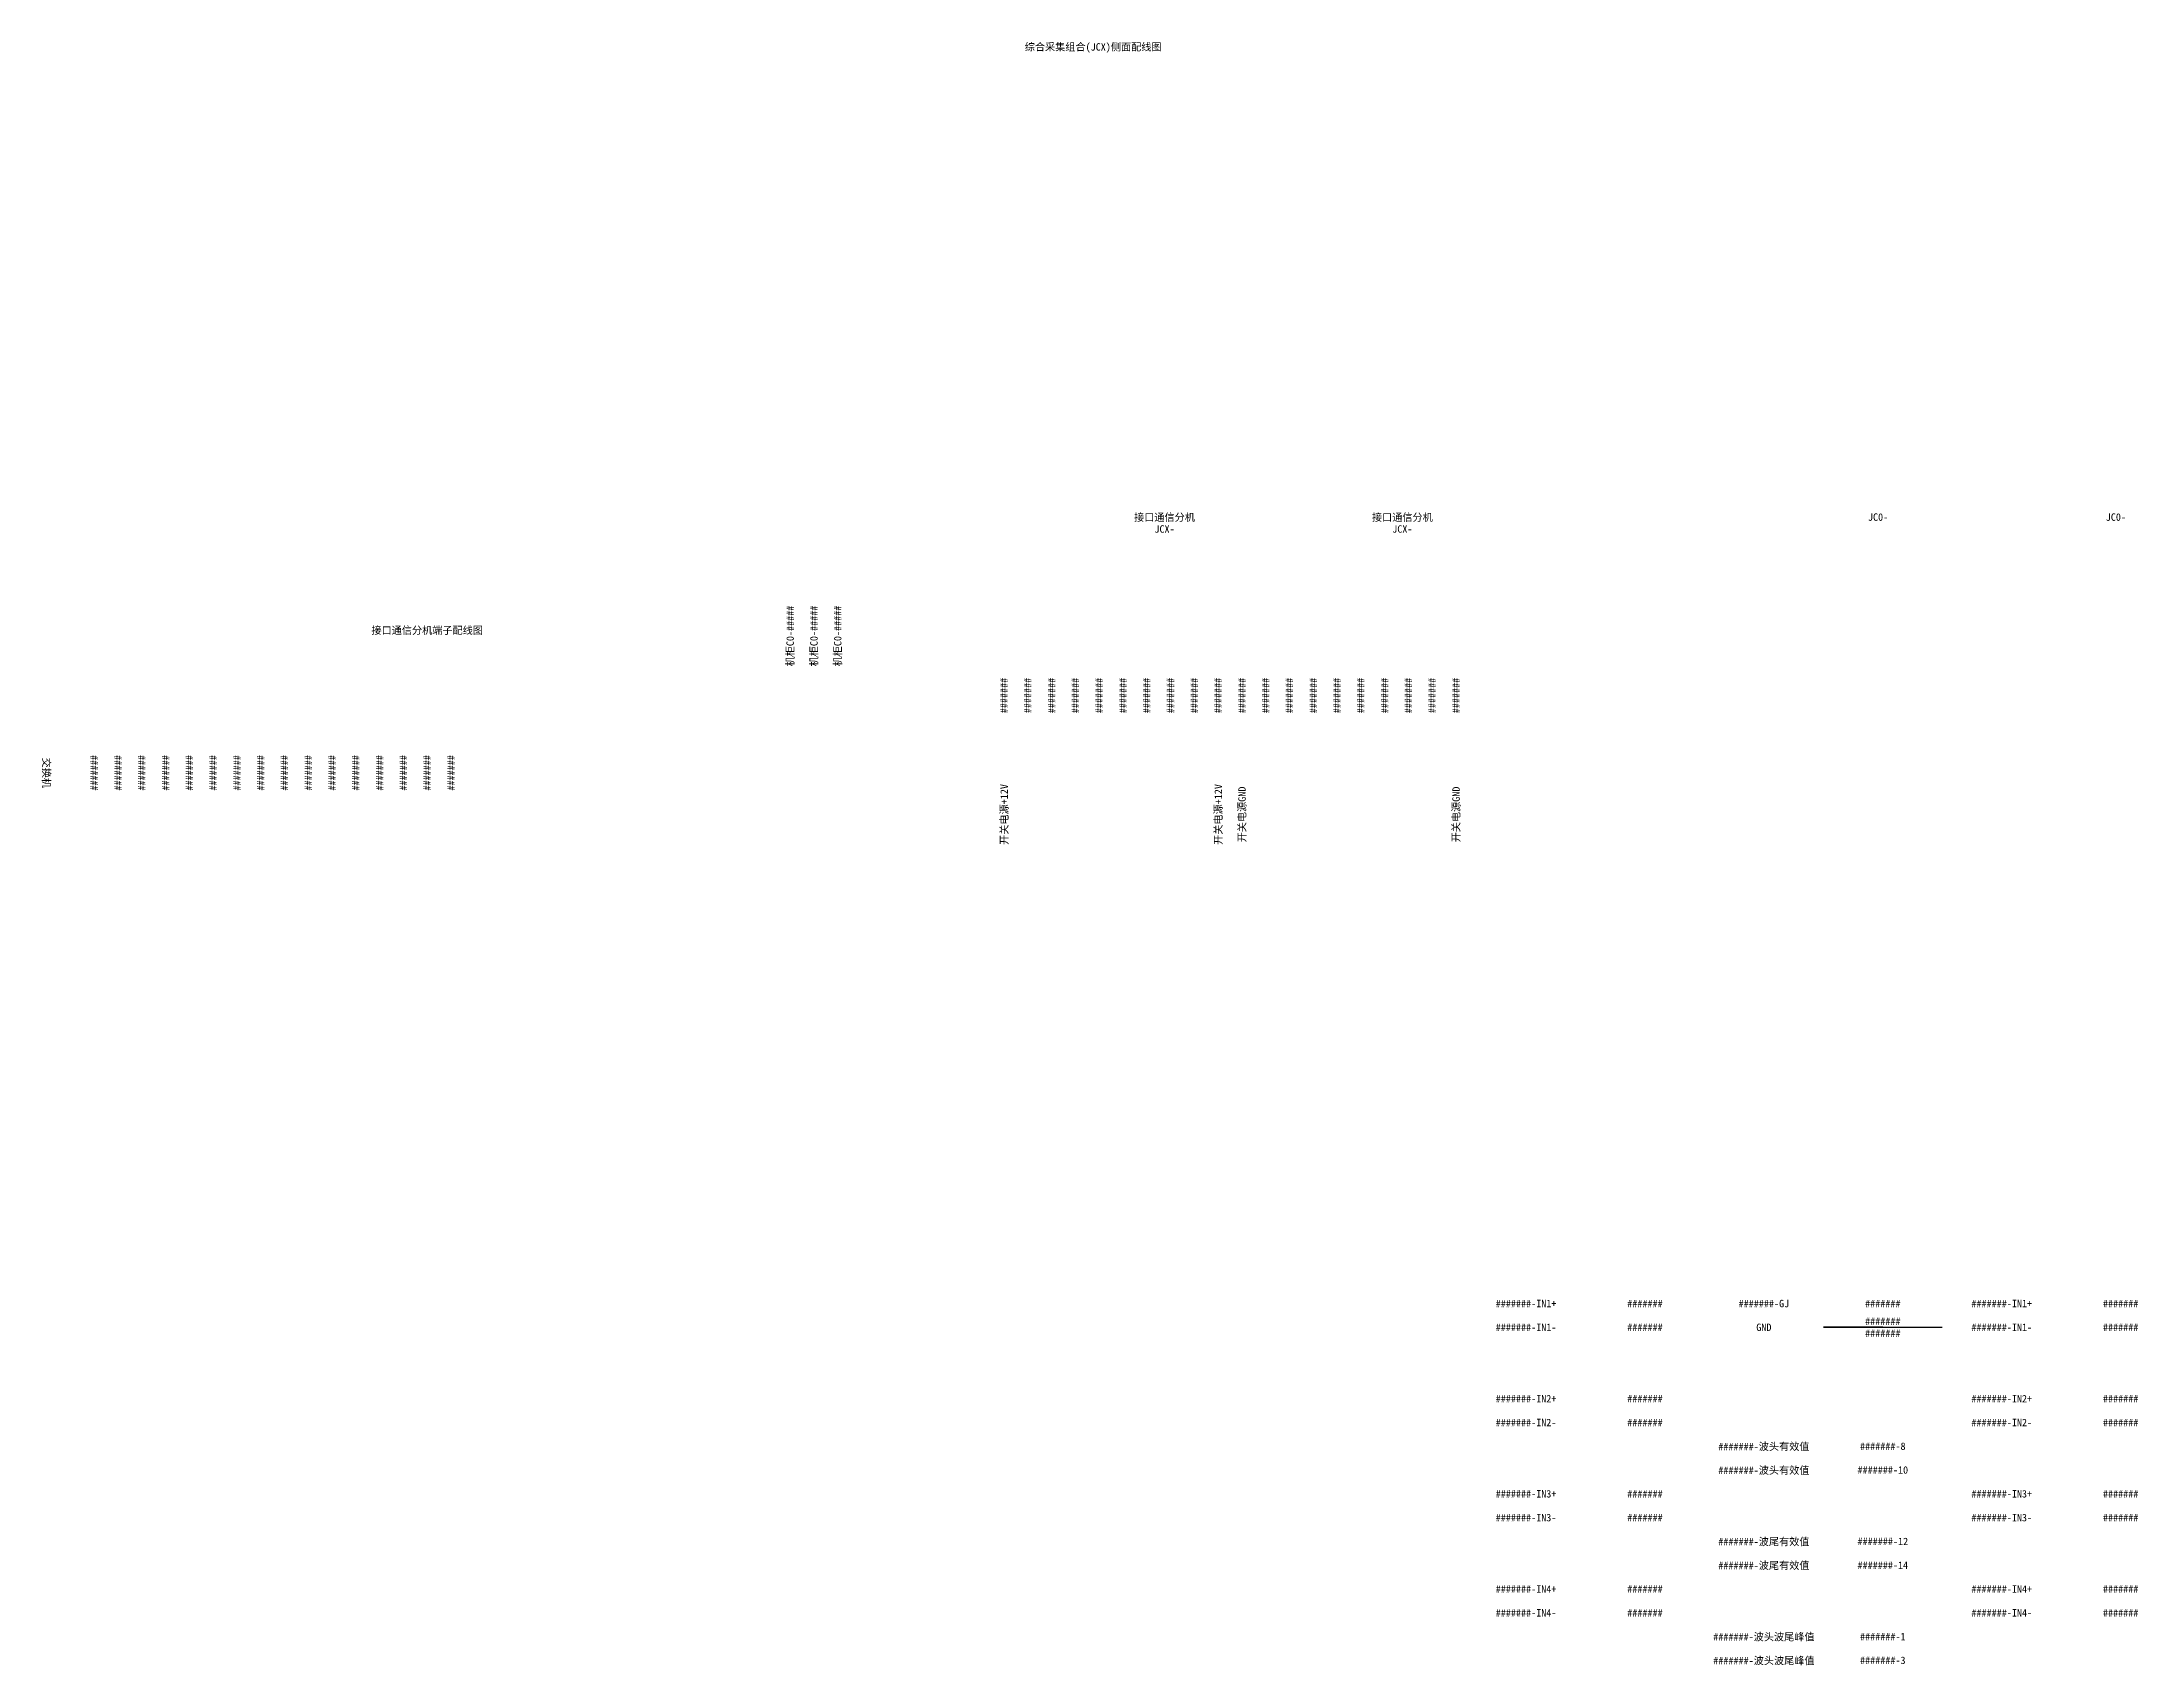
# Model space of a CAD drawing. Header units: millimetres. Extents: x 760 to 2014, y -130 to 4186.
# Drawn here: x 760 to 1465, y -130 to 416 of the extents above; entities that cross this region are included whole.
import ezdxf
from ezdxf.enums import TextEntityAlignment as Align

# ---------------------------------------------------------------- set-up
doc = ezdxf.new("R2010")
doc.units = ezdxf.units.MM
doc.styles.get("Standard").update_dxf_attribs({"font": ''})
doc.styles.get('Standard').set_extended_font_data('SimSun')

# ---------------------------------------------------------------- blocks, each defined once
blk = doc.blocks.new('综合—配线端子')
for s, p in [('综合采集组合(JCX)侧面配线图', (364, 164)), ('接口通信分机', (388, 6)), ('接口通信分机', (468, 6)), ('JC0-', (628, 6)), ('JC0-', (708, 6)), ('JCX-', (388, 2)), ('JCX-', (468, 2))]:
    blk.add_text(s, height=2.5).set_placement(p, align=Align.MIDDLE)
blk = doc.blocks.new('综合—站联模块—配线端子')
at = {"color": 0}
for s, p in [('#######-IN1+', (-60, -4)), ('#######', (-20, -4)), ('#######-IN1-', (-60, -12)), ('#######', (-20, -12)), ('#######-IN2+', (-60, -36)), ('#######', (-20, -36)), ('#######-IN2-', (-60, -44)), ('#######', (-20, -44)), ('#######-IN3+', (-60, -68)), ('#######', (-20, -68)), ('#######-IN3-', (-60, -76)), ('#######', (-20, -76)), ('#######-IN4+', (-60, -100)), ('#######', (-20, -100)), ('#######-IN4-', (-60, -108)), ('#######', (-20, -108))]:
    blk.add_text(s, height=2.5, dxfattribs=at).set_placement(p, align=Align.MIDDLE)
blk = doc.blocks.new('综合—高压不对称模块—配线端子')
for p, q in [((-20, -12), (-40, -12)), ((-40, -12), (0, -12))]:
    blk.add_line(p, q)
at = {"color": 0}
for s, p in [('#######-GJ', (-60, -4)), ('#######', (-20, -4)), ('GND', (-60, -12)), ('#######-波头有效值', (-60, -52)), ('#######-8', (-20, -52)), ('#######-波头有效值', (-60, -60)), ('#######-10', (-20, -60)), ('#######-波尾有效值', (-60, -84)), ('#######-12', (-20, -84)), ('#######-波尾有效值', (-60, -92)), ('#######-14', (-20, -92)), ('#######-波头波尾峰值', (-60, -116)), ('#######-1', (-20, -116)), ('#######-波头波尾峰值', (-60, -124)), ('#######-3', (-20, -124))]:
    blk.add_text(s, height=2.5, dxfattribs=at).set_placement(p, align=Align.MIDDLE)
for p in [(-20, -10), (-20, -14)]:
    blk.add_text('#######', height=2.5).set_placement(p, align=Align.MIDDLE)
blk = doc.blocks.new('综合—防灾模块—配线端子')
at = {"color": 0}
for s, p in [('#######-IN1+', (-60, -4)), ('#######', (-20, -4)), ('#######-IN1-', (-60, -12)), ('#######', (-20, -12)), ('#######-IN2+', (-60, -36)), ('#######', (-20, -36)), ('#######-IN2-', (-60, -44)), ('#######', (-20, -44)), ('#######-IN3+', (-60, -68)), ('#######', (-20, -68)), ('#######-IN3-', (-60, -76)), ('#######', (-20, -76)), ('#######-IN4+', (-60, -100)), ('#######', (-20, -100)), ('#######-IN4-', (-60, -108)), ('#######', (-20, -108))]:
    blk.add_text(s, height=2.5, dxfattribs=at).set_placement(p, align=Align.MIDDLE)
blk = doc.blocks.new('2U分机—配线端子')
blk.add_text('接口通信分机端子配线图', height=2.5).set_placement((140, 68), align=Align.MIDDLE)
for s, p in [('交换机', (12, 20)), ('#######', (28, 20)), ('#######', (36, 20)), ('#######', (44, 20)), ('#######', (52, 20)), ('#######', (60, 20)), ('#######', (68, 20)), ('#######', (76, 20)), ('#######', (84, 20)), ('#######', (92, 20)), ('#######', (100, 20)), ('#######', (108, 20)), ('#######', (116, 20)), ('#######', (124, 20)), ('#######', (132, 20)), ('#######', (140, 20)), ('#######', (148, 20))]:
    blk.add_text(s, height=2.5, rotation=270).set_placement(p, align=Align.MIDDLE)
blk = doc.blocks.new('JC0层—配线端子')
for s, p in [('机柜C0-#####', (12, 116)), ('机柜C0-#####', (20, 116)), ('机柜C0-#####', (28, 116)), ('#######', (84, 96)), ('#######', (92, 96)), ('#######', (100, 96)), ('#######', (108, 96)), ('#######', (116, 96)), ('#######', (124, 96)), ('#######', (132, 96)), ('#######', (140, 96)), ('#######', (148, 96)), ('#######', (156, 96)), ('#######', (164, 96)), ('#######', (172, 96)), ('#######', (180, 96)), ('#######', (188, 96)), ('#######', (196, 96)), ('#######', (204, 96)), ('#######', (212, 96)), ('#######', (220, 96)), ('#######', (228, 96)), ('#######', (236, 96)), ('开关电源+12V', (84, 56)), ('开关电源+12V', (156, 56)), ('开关电源GND', (164, 56)), ('开关电源GND', (236, 56))]:
    blk.add_text(s, height=2.5, rotation=90).set_placement(p, align=Align.MIDDLE)

msp = doc.modelspace()

# ---------------------------------------------------------------- block references
for name, p in [('综合—配线端子', (750, 250)), ('JC0层—配线端子', (1000, 100)), ('2U分机—配线端子', (750, 150)), ('综合—防灾模块—配线端子', (1319.61, -4.45)), ('综合—高压不对称模块—配线端子', (1399.61, -4.45)), ('综合—站联模块—配线端子', (1479.61, -4.45))]:
    msp.add_blockref(name, p)

doc.saveas('drawing.dxf')
